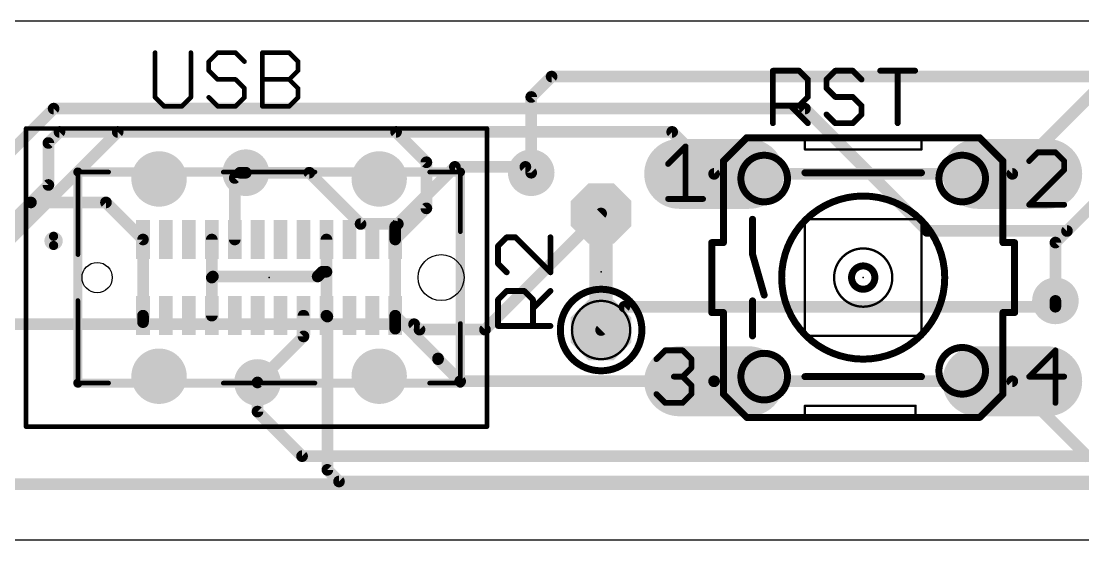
# Model space of a CAD drawing. Extents: x -22.6 to 50.8, y -10.7 to 0.6.
# Drawn here: x -4.26 to 18.88, y -10.67 to 0.64 of the extents above; entities that cross this region are included whole.
import ezdxf

# ---------------------------------------------------------------- set-up
doc = ezdxf.new("R2010")
doc.units = 0
for name, color, linetype in [('1', 12, 'CONTINUOUS'), ('16', 132, 'CONTINUOUS'), ('17', 110, 'CONTINUOUS'), ('18', 110, 'CONTINUOUS'), ('20', 53, 'CONTINUOUS'), ('21', 253, 'CONTINUOUS'), ('23', 53, 'CONTINUOUS'), ('25', 253, 'CONTINUOUS'), ('51', 253, 'CONTINUOUS')]:
    doc.layers.add(name, color=color, linetype=linetype)

# ---------------------------------------------------------------- blocks, each defined once
blk = doc.blocks.new('OCTAGONP')
at = {"const_width": 0.5}
blk.add_lwpolyline([(-0.25, -0.1036), (-0.25, 0.1036), (-0.1036, 0.25), (0.1036, 0.25), (0.25, 0.1036), (0.25, -0.1036), (0.1036, -0.25), (-0.1036, -0.25), (-0.25, -0.1036), (-0.25, 0.1036)], dxfattribs=at)
blk = doc.blocks.new('ROUNDP')
at = {"const_width": 0.5}
blk.add_lwpolyline([(0, -0.25, 1), (0, 0.25, 1), (0, -0.25)], format="xyb", dxfattribs=at)
blk = doc.blocks.new('LONGP100')
at = {"const_width": 1}
blk.add_lwpolyline([(-0.5, 0), (0.5, 0)], dxfattribs=at)
at = {"const_width": 0.5}
for points in [[(-0.5, 0.25, 1), (-0.5, -0.25)], [(0.5, -0.25, 1), (0.5, 0.25)]]:
    blk.add_lwpolyline(points, format="xyb", dxfattribs=at)
blk = doc.blocks.new('RECT')
blk.add_solid([(-0.5, -0.5), (0.5, -0.5), (-0.5, 0.5), (0.5, 0.5)])
blk = doc.blocks.new('ROUNDV')
at = {"const_width": 0.5}
blk.add_lwpolyline([(0, -0.25, 1), (0, 0.25, 1), (0, -0.25)], format="xyb", dxfattribs=at)

msp = doc.modelspace()

# ---------------------------------------------------------------- linework, layer by layer
at = {"layer": '1', "const_width": 0.254}
for points in [[(7.3025, -0.5715), (6.858, -1.016)], [(7.3025, -0.5715), (42.6085, -0.5715)], [(6.858, -1.016), (6.858, -2.667)], [(18.288, -4.1894), (21.3345, -1.143)], [(-3.67, -2.019), (-3.429, -1.778)], [(-3.429, -1.778), (3.911, -1.778)], [(3.911, -1.778), (4.572, -2.439)], [(-3.67, -2.934), (-3.67, -2.019)], [(4.572, -2.439), (4.572, -3.444)], [(0.393, -2.782), (0.508, -2.667)], [(0.508, -2.667), (0.635, -2.667)], [(0.393, -4.123), (0.393, -2.782)], [(10.8458, -2.6924), (17.3482, -2.6924)], [(-3.67, -2.934), (-4.051, -3.315)], [(-4.051, -3.315), (-4.8829, -4.1469)], [(-2.415, -3.315), (-4.051, -3.315)], [(-1.607, -4.123), (-2.415, -3.315)], [(4.572, -3.444), (3.893, -4.123)], [(3.893, -4.123), (3.893, -3.8403)], [(-1.607, -4.123), (-1.607, -5.783)], [(-0.107, -4.123), (-0.107, -4.953)], [(2.393, -4.123), (2.393, -4.826)], [(3.893, -4.123), (3.893, -5.783)], [(18.288, -5.461), (18.288, -4.1894)], [(-0.107, -4.953), (-0.083, -4.929)], [(-0.107, -4.953), (-0.107, -5.783)], [(-0.083, -4.929), (2.2008, -4.929)], [(2.2008, -4.929), (2.3038, -4.826)], [(2.3038, -4.826), (2.393, -4.826)], [(2.393, -4.826), (2.393, -5.783)], [(-1.607, -5.783), (-1.607, -5.925)], [(1.893, -5.783), (1.893, -6.235)], [(2.393, -5.783), (2.413, -5.803)], [(2.413, -5.803), (2.413, -9.144)], [(3.893, -5.783), (3.893, -6.0657)], [(3.893, -5.783), (4.826, -6.716)], [(1.893, -6.235), (0.889, -7.239)], [(4.826, -6.716), (4.826, -6.731)], [(4.826, -6.731), (5.3086, -7.2136)], [(5.3086, -7.2136), (10.8458, -7.2136)], [(10.8458, -7.2136), (17.3482, -7.2136)], [(17.3482, -7.2136), (19.0246, -8.89)], [(2.413, -9.144), (2.667, -9.398)], [(2.667, -9.398), (40.513, -9.398)]]:
    msp.add_lwpolyline(points, dxfattribs=at)
at = {"layer": '1', "const_width": 0.127}
for points in [[(7.3025, -0.508, 1), (7.3025, -0.635)], [(7.3474, -0.6164, 1), (7.2576, -0.5266)], [(6.9215, -1.016, 1), (6.7945, -1.016)], [(6.8131, -0.9711, 1), (6.9029, -1.0609)], [(-3.429, -1.7145, 1), (-3.429, -1.8415)], [(-3.3841, -1.8229, 1), (-3.4739, -1.7331)], [(3.9559, -1.7331, 1), (3.8661, -1.8229)], [(3.911, -1.8415, 1), (3.911, -1.7145)], [(-3.6065, -2.019, 1), (-3.7335, -2.019)], [(-3.7149, -1.9741, 1), (-3.6251, -2.0639)], [(4.6355, -2.439, 1), (4.5085, -2.439)], [(0.508, -2.6035, 1), (0.508, -2.7305)], [(0.5529, -2.7119, 1), (0.4631, -2.6221)], [(0.635, -2.7305, 1), (0.635, -2.6035)], [(4.5271, -2.4839, 1), (4.6169, -2.3941)], [(0.4565, -2.782, 1), (0.3295, -2.782)], [(0.3481, -2.7371, 1), (0.4379, -2.8269)], [(6.7945, -2.667, 1), (6.9215, -2.667)], [(10.8458, -2.6289, 1), (10.8458, -2.7559)], [(17.3482, -2.7559, 1), (17.3482, -2.6289)], [(-3.7335, -2.934, 1), (-3.6065, -2.934)], [(-3.6251, -2.9789, 1), (-3.7149, -2.8891)], [(-4.051, -3.2515, 1), (-4.051, -3.3785)], [(-4.0959, -3.2701, 1), (-4.0061, -3.3599)], [(-4.0061, -3.3599, 1), (-4.0959, -3.2701)], [(-2.3701, -3.2701, 1), (-2.4599, -3.3599)], [(-2.415, -3.3785, 1), (-2.415, -3.2515)], [(4.5085, -3.444, 1), (4.6355, -3.444)], [(4.6169, -3.4889, 1), (4.5271, -3.3991)], [(3.9565, -3.8403, 1), (3.8295, -3.8403)], [(-1.5435, -4.123, 1), (-1.6705, -4.123)], [(-1.6519, -4.1679, 1), (-1.5621, -4.0781)], [(-0.0435, -4.123, 1), (-0.1705, -4.123)], [(0.3295, -4.123, 1), (0.4565, -4.123)], [(2.4565, -4.123, 1), (2.3295, -4.123)], [(3.9565, -4.123, 1), (3.8295, -4.123)], [(3.8481, -4.0781, 1), (3.9379, -4.1679)], [(3.8295, -4.123, 1), (3.9565, -4.123)], [(18.3515, -4.1894, 1), (18.2245, -4.1894)], [(18.2431, -4.1445, 1), (18.3329, -4.2344)], [(-0.0435, -4.953, 1), (-0.1705, -4.953)], [(-0.1519, -4.9081, 1), (-0.0621, -4.9979)], [(-0.083, -4.8655, 1), (-0.083, -4.9925)], [(-0.0381, -4.9739, 1), (-0.1279, -4.8841)], [(2.1559, -4.8841, 1), (2.2457, -4.9739)], [(2.2008, -4.9925, 1), (2.2008, -4.8655)], [(2.3038, -4.7625, 1), (2.3038, -4.8895)], [(2.3487, -4.8709, 1), (2.2589, -4.7811)], [(2.4565, -4.826, 1), (2.3295, -4.826)], [(2.3295, -4.826, 1), (2.4565, -4.826)], [(2.393, -4.8895, 1), (2.393, -4.7625)], [(-0.1705, -4.953, 1), (-0.0435, -4.953)], [(18.2245, -5.461, 1), (18.3515, -5.461)], [(-1.5435, -5.783, 1), (-1.6705, -5.783)], [(-1.6705, -5.783, 1), (-1.5435, -5.783)], [(-0.1705, -5.783, 1), (-0.0435, -5.783)], [(1.9565, -5.783, 1), (1.8295, -5.783)], [(2.4379, -5.7381, 1), (2.3481, -5.8279)], [(2.3295, -5.783, 1), (2.4565, -5.783)], [(2.4765, -5.803, 1), (2.3495, -5.803)], [(2.3681, -5.8479, 1), (2.4579, -5.7581)], [(3.9565, -5.783, 1), (3.8295, -5.783)], [(3.9379, -5.7381, 1), (3.8481, -5.8279)], [(3.8295, -5.783, 1), (3.9565, -5.783)], [(-1.6705, -5.925, 1), (-1.5435, -5.925)], [(3.8295, -6.0657, 1), (3.9565, -6.0657)], [(1.8295, -6.235, 1), (1.9565, -6.235)], [(1.9379, -6.2799, 1), (1.8481, -6.1901)], [(4.8895, -6.716, 1), (4.7625, -6.716)], [(4.8709, -6.6861, 1), (4.7811, -6.7759)], [(4.7625, -6.731, 1), (4.8895, -6.731)], [(4.7811, -6.7609, 1), (4.8709, -6.6711)], [(0.8441, -7.1941, 1), (0.9339, -7.2839)], [(5.3086, -7.1501, 1), (5.3086, -7.2771)], [(5.2637, -7.2585, 1), (5.3535, -7.1687)], [(10.8458, -7.1501, 1), (10.8458, -7.2771)], [(10.8458, -7.2771, 1), (10.8458, -7.1501)], [(17.3931, -7.1687, 1), (17.3033, -7.2585)], [(17.3482, -7.2771, 1), (17.3482, -7.1501)], [(2.4579, -9.0991, 1), (2.3681, -9.1889)], [(2.3495, -9.144, 1), (2.4765, -9.144)], [(2.667, -9.3345, 1), (2.667, -9.4615)], [(2.6221, -9.4429, 1), (2.7119, -9.3531)]]:
    msp.add_lwpolyline(points, format="xyb", dxfattribs=at)
at = {"layer": '16', "const_width": 0.254}
for points in [[(17.3482, -2.6924), (19.4056, -0.635)], [(-4.826, -2.54), (-3.556, -1.27)], [(-3.556, -1.27), (12.827, -1.27)], [(12.827, -1.27), (15.494, -3.937)], [(18.5404, -3.937), (21.3345, -1.143)], [(-5.334, -4.953), (-2.159, -1.778)], [(-2.159, -1.778), (9.9314, -1.778)], [(9.9314, -1.778), (10.8458, -2.6924)], [(0.635, -2.667), (2.0197, -2.667)], [(2.0197, -2.667), (3.1367, -3.784)], [(3.9493, -3.784), (5.1933, -2.54)], [(6.731, -2.54), (5.1933, -2.54)], [(6.731, -2.54), (6.858, -2.667)], [(8.382, -3.556), (5.85, -6.088)], [(3.1367, -3.784), (3.9493, -3.784)], [(15.494, -3.937), (18.5404, -3.937)], [(8.382, -6.096), (8.89, -5.588)], [(8.89, -5.588), (18.288, -5.588)], [(18.288, -5.588), (18.288, -5.461)], [(4.3039, -5.969), (-5.842, -5.969)], [(4.4229, -6.088), (4.3039, -5.969)], [(5.85, -6.088), (4.4229, -6.088)], [(0.889, -7.239), (0.889, -7.874)], [(0.889, -7.874), (1.861, -8.846)], [(1.861, -8.846), (40.684, -8.846)], [(46.863, -9.4556), (-5.7575, -9.4556)]]:
    msp.add_lwpolyline(points, dxfattribs=at)
at = {"layer": '16', "const_width": 0.127}
for points in [[(-3.556, -1.2065, 1), (-3.556, -1.3335)], [(-3.5111, -1.3149, 1), (-3.6009, -1.2251)], [(12.8719, -1.2251, 1), (12.7821, -1.3149)], [(12.827, -1.3335, 1), (12.827, -1.2065)], [(-2.159, -1.7145, 1), (-2.159, -1.8415)], [(-2.1141, -1.8229, 1), (-2.2039, -1.7331)], [(9.9763, -1.7331, 1), (9.8865, -1.8229)], [(9.9314, -1.8415, 1), (9.9314, -1.7145)], [(0.635, -2.6035, 1), (0.635, -2.7305)], [(2.0646, -2.6221, 1), (1.9748, -2.7119)], [(2.0197, -2.7305, 1), (2.0197, -2.6035)], [(5.1933, -2.4765, 1), (5.1933, -2.6035)], [(5.2382, -2.5849, 1), (5.1484, -2.4951)], [(6.7759, -2.4951, 1), (6.6861, -2.5849)], [(6.731, -2.6035, 1), (6.731, -2.4765)], [(6.8131, -2.7119, 1), (6.9029, -2.6221)], [(10.8009, -2.7373, 1), (10.8907, -2.6475)], [(17.3033, -2.6475, 1), (17.3931, -2.7373)], [(8.4269, -3.6009, 1), (8.3371, -3.5111)], [(3.1367, -3.7205, 1), (3.1367, -3.8475)], [(3.0918, -3.8289, 1), (3.1816, -3.7391)], [(3.9044, -3.7391, 1), (3.9942, -3.8289)], [(3.9493, -3.8475, 1), (3.9493, -3.7205)], [(15.494, -3.8735, 1), (15.494, -4.0005)], [(15.4491, -3.9819, 1), (15.5389, -3.8921)], [(18.4955, -3.8921, 1), (18.5854, -3.9819)], [(18.5404, -4.0005, 1), (18.5404, -3.8735)], [(8.89, -5.5245, 1), (8.89, -5.6515)], [(8.9349, -5.6329, 1), (8.8451, -5.5431)], [(18.3515, -5.461, 1), (18.2245, -5.461)], [(18.2245, -5.588, 1), (18.3515, -5.588)], [(18.288, -5.6515, 1), (18.288, -5.5245)], [(4.3488, -5.9241, 1), (4.259, -6.0139)], [(4.3039, -6.0325, 1), (4.3039, -5.9055)], [(4.4229, -6.0245, 1), (4.4229, -6.1515)], [(4.378, -6.1329, 1), (4.4678, -6.0431)], [(5.8051, -6.0431, 1), (5.8949, -6.1329)], [(5.85, -6.1515, 1), (5.85, -6.0245)], [(8.3371, -6.0511, 1), (8.4269, -6.1409)], [(0.9525, -7.239, 1), (0.8255, -7.239)], [(0.9339, -7.8291, 1), (0.8441, -7.9189)], [(0.8255, -7.874, 1), (0.9525, -7.874)], [(1.861, -8.7825, 1), (1.861, -8.9095)], [(1.8161, -8.8909, 1), (1.9059, -8.8011)]]:
    msp.add_lwpolyline(points, format="xyb", dxfattribs=at)
at = {"layer": '20'}
for p, q in [((50.8, 0.635), (-22.606, 0.635)), ((-22.606, -10.668), (50.8, -10.668))]:
    msp.add_line(p, q, dxfattribs=at)
for centre, radius in [((-2.607, -4.953), 0.33), ((4.893, -4.953), 0.5)]:
    msp.add_circle(centre, radius, dxfattribs=at)
at = {"layer": '21'}
for points, const_width in [([(12.827, -1.905), (11.938, -1.905)], 0.1524), ([(15.367, -1.905), (12.827, -1.905)], 0.1524), ([(16.256, -1.905), (15.367, -1.905)], 0.1524), ([(12.827, -1.905), (12.827, -2.159)], 0.0508), ([(15.367, -2.159), (15.367, -1.905)], 0.0508), ([(15.367, -2.159), (12.827, -2.159)], 0.0508), ([(-2.357, -2.653), (-3.027, -2.653)], 0.1), ([(-3.027, -2.653), (-3.027, -4.453)], 0.1), ([(0.143, -2.653), (2.143, -2.653)], 0.1), ([(4.643, -2.653), (5.313, -2.653)], 0.1), ([(5.313, -2.653), (5.313, -3.953)], 0.1), ([(11.049, -4.191), (11.049, -3.937)], 0.1524), ([(17.145, -4.191), (17.145, -3.937)], 0.1524), ([(10.795, -4.191), (11.049, -4.191)], 0.1524), ([(10.795, -4.191), (10.795, -5.715)], 0.1524), ([(17.145, -4.191), (17.399, -4.191)], 0.1524), ([(17.399, -5.715), (17.399, -4.191)], 0.1524), ([(8.382, -4.953), (8.382, -4.699)], 0.508), ([(-3.027, -7.253), (-3.027, -5.453)], 0.1), ([(11.049, -5.715), (10.795, -5.715)], 0.1524), ([(11.049, -5.715), (11.049, -5.969)], 0.1524), ([(17.399, -5.715), (17.145, -5.715)], 0.1524), ([(17.145, -5.715), (17.145, -5.969)], 0.1524), ([(5.313, -7.253), (5.313, -5.953)], 0.1), ([(-2.357, -7.253), (-3.027, -7.253)], 0.1), ([(0.143, -7.253), (2.143, -7.253)], 0.1), ([(4.643, -7.253), (5.313, -7.253)], 0.1), ([(15.24, -7.747), (12.827, -7.747)], 0.0508), ([(12.827, -7.747), (12.827, -8.001)], 0.0508), ([(15.24, -7.747), (15.24, -8.001)], 0.0508), ([(11.938, -8.001), (12.827, -8.001)], 0.1524), ([(12.827, -8.001), (15.24, -8.001)], 0.1524), ([(15.24, -8.001), (16.256, -8.001)], 0.1524)]:
    msp.add_lwpolyline(points, dxfattribs=dict(at, const_width=const_width))
for points, const_width in [([(11.938, -1.8669, 1), (11.938, -1.9431)], 0.0762), ([(12.827, -1.8669, 1), (12.827, -1.9431)], 0.0762), ([(12.827, -1.9431, 1), (12.827, -1.8669)], 0.0762), ([(15.367, -1.8669, 1), (15.367, -1.9431)], 0.0762), ([(15.367, -1.9431, 1), (15.367, -1.8669)], 0.0762), ([(16.256, -1.9431, 1), (16.256, -1.8669)], 0.0762), ([(12.8397, -1.905, 1), (12.8143, -1.905)], 0.0254), ([(15.3797, -1.905, 1), (15.3543, -1.905)], 0.0254), ([(12.827, -2.1463, 1), (12.827, -2.1717)], 0.0254), ([(12.8143, -2.159, 1), (12.8397, -2.159)], 0.0254), ([(15.3543, -2.159, 1), (15.3797, -2.159)], 0.0254), ([(15.367, -2.1717, 1), (15.367, -2.1463)], 0.0254), ([(-3.027, -2.628, 1), (-3.027, -2.678)], 0.05), ([(-3.002, -2.653, 1), (-3.052, -2.653)], 0.05), ([(-2.357, -2.678, 1), (-2.357, -2.628)], 0.05), ([(0.143, -2.628, 1), (0.143, -2.678)], 0.05), ([(2.143, -2.678, 1), (2.143, -2.628)], 0.05), ([(4.643, -2.628, 1), (4.643, -2.678)], 0.05), ([(5.338, -2.653, 1), (5.288, -2.653)], 0.05), ([(5.313, -2.678, 1), (5.313, -2.628)], 0.05), ([(14.097, -6.731, 1), (14.097, -3.175, 1), (14.097, -6.731)], 0.1524), ([(5.288, -3.953, 1), (5.338, -3.953)], 0.05), ([(11.0871, -3.937, 1), (11.0109, -3.937)], 0.0762), ([(17.1831, -3.937, 1), (17.1069, -3.937)], 0.0762), ([(-3.557, -4.053, 1), (-3.557, -4.253)], 0.2), ([(-3.557, -4.253, 1), (-3.557, -4.053)], 0.2), ([(-3.557, -4.003, 1), (-3.557, -4.103)], 0.1), ([(-3.557, -4.203, 1), (-3.557, -4.303)], 0.1), ([(-3.557, -4.103, 1), (-3.557, -4.003)], 0.1), ([(-3.557, -4.303, 1), (-3.557, -4.203)], 0.1), ([(10.795, -4.1529, 1), (10.795, -4.2291)], 0.0762), ([(10.8331, -4.191, 1), (10.7569, -4.191)], 0.0762), ([(11.0109, -4.191, 1), (11.0871, -4.191)], 0.0762), ([(11.049, -4.2291, 1), (11.049, -4.1529)], 0.0762), ([(17.145, -4.1529, 1), (17.145, -4.2291)], 0.0762), ([(17.1069, -4.191, 1), (17.1831, -4.191)], 0.0762), ([(17.4371, -4.191, 1), (17.3609, -4.191)], 0.0762), ([(17.399, -4.2291, 1), (17.399, -4.1529)], 0.0762), ([(-3.052, -4.453, 1), (-3.002, -4.453)], 0.05), ([(8.509, -4.699, 1), (8.255, -4.699)], 0.254), ([(14.097, -5.207, 1), (14.097, -4.699, 1), (14.097, -5.207)], 0.1524), ([(8.255, -4.953, 1), (8.509, -4.953)], 0.254), ([(-3.002, -5.453, 1), (-3.052, -5.453)], 0.05), ([(10.795, -5.6769, 1), (10.795, -5.7531)], 0.0762), ([(10.7569, -5.715, 1), (10.8331, -5.715)], 0.0762), ([(11.0871, -5.715, 1), (11.0109, -5.715)], 0.0762), ([(11.049, -5.7531, 1), (11.049, -5.6769)], 0.0762), ([(17.145, -5.6769, 1), (17.145, -5.7531)], 0.0762), ([(17.1831, -5.715, 1), (17.1069, -5.715)], 0.0762), ([(17.3609, -5.715, 1), (17.4371, -5.715)], 0.0762), ([(17.399, -5.7531, 1), (17.399, -5.6769)], 0.0762), ([(5.338, -5.953, 1), (5.288, -5.953)], 0.05), ([(11.0109, -5.969, 1), (11.0871, -5.969)], 0.0762), ([(17.1069, -5.969, 1), (17.1831, -5.969)], 0.0762), ([(-3.027, -7.228, 1), (-3.027, -7.278)], 0.05), ([(-3.052, -7.253, 1), (-3.002, -7.253)], 0.05), ([(-2.357, -7.278, 1), (-2.357, -7.228)], 0.05), ([(0.143, -7.228, 1), (0.143, -7.278)], 0.05), ([(2.143, -7.278, 1), (2.143, -7.228)], 0.05), ([(4.643, -7.228, 1), (4.643, -7.278)], 0.05), ([(5.288, -7.253, 1), (5.338, -7.253)], 0.05), ([(5.313, -7.278, 1), (5.313, -7.228)], 0.05), ([(12.827, -7.7343, 1), (12.827, -7.7597)], 0.0254), ([(12.8397, -7.747, 1), (12.8143, -7.747)], 0.0254), ([(15.2527, -7.747, 1), (15.2273, -7.747)], 0.0254), ([(15.24, -7.7597, 1), (15.24, -7.7343)], 0.0254), ([(11.938, -7.9629, 1), (11.938, -8.0391)], 0.0762), ([(12.827, -7.9629, 1), (12.827, -8.0391)], 0.0762), ([(12.827, -8.0391, 1), (12.827, -7.9629)], 0.0762), ([(12.8143, -8.001, 1), (12.8397, -8.001)], 0.0254), ([(15.24, -7.9629, 1), (15.24, -8.0391)], 0.0762), ([(15.24, -8.0391, 1), (15.24, -7.9629)], 0.0762), ([(15.2273, -8.001, 1), (15.2527, -8.001)], 0.0254), ([(16.256, -8.0391, 1), (16.256, -7.9629)], 0.0762)]:
    msp.add_lwpolyline(points, format="xyb", dxfattribs=dict(at, const_width=const_width))
at = {"layer": '23'}
for p in [(8.382, -4.826), (1.143, -4.953), (14.097, -4.953)]:
    msp.add_point(p, dxfattribs=at)
at = {"layer": '25'}
for points, const_width in [([(-1.3433, -0.0498), (-1.3433, -1.0243)], 0.1016), ([(-0.5637, -1.0243), (-0.5637, -0.0498)], 0.1016), ([(0.021, -0.0498), (-0.1739, -0.2447)], 0.1016), ([(0.4108, -0.0498), (0.021, -0.0498)], 0.1016), ([(0.6057, -0.2447), (0.4108, -0.0498)], 0.1016), ([(0.9955, -1.2192), (0.9955, -0.0498)], 0.1016), ([(0.9955, -0.0498), (1.5802, -0.0498)], 0.1016), ([(1.5802, -0.0498), (1.7751, -0.2447)], 0.1016), ([(-0.1739, -0.2447), (-0.1739, -0.4396)], 0.1016), ([(1.7751, -0.2447), (1.7751, -0.4396)], 0.1016), ([(-0.1739, -0.4396), (0.021, -0.6345)], 0.1016), ([(1.7751, -0.4396), (1.5802, -0.6345)], 0.1016), ([(12.1285, -1.5875), (12.1285, -0.4435)], 0.127), ([(12.1285, -0.4435), (12.7005, -0.4435)], 0.127), ([(12.7005, -0.4435), (12.8912, -0.6342)], 0.127), ([(13.4886, -0.4435), (13.2979, -0.6342)], 0.127), ([(13.8699, -0.4435), (13.4886, -0.4435)], 0.127), ([(14.0605, -0.6342), (13.8699, -0.4435)], 0.127), ([(14.4673, -0.4435), (15.2299, -0.4435)], 0.127), ([(14.8486, -1.5875), (14.8486, -0.4435)], 0.127), ([(0.021, -0.6345), (0.4108, -0.6345)], 0.1016), ([(0.4108, -0.6345), (0.6057, -0.8294)], 0.1016), ([(0.9955, -0.6345), (1.5802, -0.6345)], 0.1016), ([(1.5802, -0.6345), (1.7751, -0.8294)], 0.1016), ([(12.8912, -0.6342), (12.8912, -1.0155)], 0.127), ([(13.2979, -0.6342), (13.2979, -0.8249)], 0.127), ([(0.6057, -0.8294), (0.6057, -1.0243)], 0.1016), ([(1.7751, -0.8294), (1.7751, -1.0243)], 0.1016), ([(13.2979, -0.8249), (13.4886, -1.0155)], 0.127), ([(-1.3433, -1.0243), (-1.1484, -1.2192)], 0.1016), ([(-0.7586, -1.2192), (-0.5637, -1.0243)], 0.1016), ([(0.021, -1.2192), (-0.1739, -1.0243)], 0.1016), ([(0.6057, -1.0243), (0.4108, -1.2192)], 0.1016), ([(1.7751, -1.0243), (1.5802, -1.2192)], 0.1016), ([(12.7005, -1.2062), (12.1285, -1.2062)], 0.127), ([(12.5098, -1.2062), (12.8912, -1.5875)], 0.127), ([(12.8912, -1.0155), (12.7005, -1.2062)], 0.127), ([(13.4886, -1.0155), (13.8699, -1.0155)], 0.127), ([(13.8699, -1.0155), (14.0605, -1.2062)], 0.127), ([(14.0605, -1.2062), (14.0605, -1.3968)], 0.127), ([(-1.1484, -1.2192), (-0.7586, -1.2192)], 0.1016), ([(0.4108, -1.2192), (0.021, -1.2192)], 0.1016), ([(1.5802, -1.2192), (0.9955, -1.2192)], 0.1016), ([(13.4886, -1.5875), (13.2979, -1.3968)], 0.127), ([(14.0605, -1.3968), (13.8699, -1.5875)], 0.127), ([(13.8699, -1.5875), (13.4886, -1.5875)], 0.127), ([(6.3238, -4.0751), (6.1331, -4.2657)], 0.127), ([(6.5145, -4.0751), (6.3238, -4.0751)], 0.127), ([(7.2771, -4.8377), (6.5145, -4.0751)], 0.127), ([(7.2771, -4.0751), (7.2771, -4.8377)], 0.127), ([(6.1331, -4.2657), (6.1331, -4.647)], 0.127), ([(6.1331, -4.647), (6.3238, -4.8377)], 0.127), ([(6.1331, -5.4351), (6.3238, -5.2445)], 0.127), ([(6.3238, -5.2445), (6.7051, -5.2445)], 0.127), ([(6.7051, -5.2445), (6.8958, -5.4351)], 0.127), ([(6.8958, -5.6258), (7.2771, -5.2445)], 0.127), ([(6.1331, -6.0071), (6.1331, -5.4351)], 0.127), ([(6.8958, -5.4351), (6.8958, -6.0071)], 0.127), ([(7.2771, -6.0071), (6.1331, -6.0071)], 0.127)]:
    msp.add_lwpolyline(points, dxfattribs=dict(at, const_width=const_width))
for points, const_width in [([(-1.3179, -0.0498, 1), (-1.3687, -0.0498)], 0.0508), ([(-0.5383, -0.0498, 1), (-0.5891, -0.0498)], 0.0508), ([(0.021, -0.0244, 1), (0.021, -0.0752)], 0.0508), ([(0.039, -0.0678, 1), (0.003, -0.0318)], 0.0508), ([(0.4288, -0.0318, 1), (0.3928, -0.0678)], 0.0508), ([(0.4108, -0.0752, 1), (0.4108, -0.0244)], 0.0508), ([(1.0209, -0.0498, 1), (0.9701, -0.0498)], 0.0508), ([(0.9955, -0.0244, 1), (0.9955, -0.0752)], 0.0508), ([(1.5982, -0.0318, 1), (1.5622, -0.0678)], 0.0508), ([(1.5802, -0.0752, 1), (1.5802, -0.0244)], 0.0508), ([(-0.1919, -0.2267, 1), (-0.1559, -0.2627)], 0.0508), ([(-0.1485, -0.2447, 1), (-0.1993, -0.2447)], 0.0508), ([(0.5877, -0.2627, 1), (0.6237, -0.2267)], 0.0508), ([(1.8005, -0.2447, 1), (1.7497, -0.2447)], 0.0508), ([(1.7571, -0.2627, 1), (1.7931, -0.2267)], 0.0508), ([(-0.1559, -0.4216, 1), (-0.1919, -0.4576)], 0.0508), ([(-0.1993, -0.4396, 1), (-0.1485, -0.4396)], 0.0508), ([(1.7497, -0.4396, 1), (1.8005, -0.4396)], 0.0508), ([(1.7931, -0.4576, 1), (1.7571, -0.4216)], 0.0508), ([(12.1285, -0.4118, 1), (12.1285, -0.4753)], 0.0635), ([(12.1603, -0.4435, 1), (12.0968, -0.4435)], 0.0635), ([(12.7229, -0.4211, 1), (12.678, -0.466)], 0.0635), ([(12.7005, -0.4753, 1), (12.7005, -0.4118)], 0.0635), ([(13.4886, -0.4118, 1), (13.4886, -0.4753)], 0.0635), ([(13.511, -0.466, 1), (13.4661, -0.4211)], 0.0635), ([(13.8923, -0.4211, 1), (13.8474, -0.466)], 0.0635), ([(13.8699, -0.4753, 1), (13.8699, -0.4118)], 0.0635), ([(14.4673, -0.4118, 1), (14.4673, -0.4753)], 0.0635), ([(14.8804, -0.4435, 1), (14.8169, -0.4435)], 0.0635), ([(15.2299, -0.4753, 1), (15.2299, -0.4118)], 0.0635), ([(0.021, -0.6091, 1), (0.021, -0.6599)], 0.0508), ([(0.003, -0.6525, 1), (0.039, -0.6165)], 0.0508), ([(0.4288, -0.6165, 1), (0.3928, -0.6525)], 0.0508), ([(0.4108, -0.6599, 1), (0.4108, -0.6091)], 0.0508), ([(0.9955, -0.6091, 1), (0.9955, -0.6599)], 0.0508), ([(1.5982, -0.6165, 1), (1.5622, -0.6525)], 0.0508), ([(1.5622, -0.6165, 1), (1.5982, -0.6525)], 0.0508), ([(1.5802, -0.6599, 1), (1.5802, -0.6091)], 0.0508), ([(12.9229, -0.6342, 1), (12.8594, -0.6342)], 0.0635), ([(12.8687, -0.6566, 1), (12.9136, -0.6117)], 0.0635), ([(13.3296, -0.6342, 1), (13.2661, -0.6342)], 0.0635), ([(13.2754, -0.6117, 1), (13.3203, -0.6566)], 0.0635), ([(14.0381, -0.6566, 1), (14.083, -0.6117)], 0.0635), ([(0.6311, -0.8294, 1), (0.5803, -0.8294)], 0.0508), ([(0.5877, -0.8474, 1), (0.6237, -0.8114)], 0.0508), ([(1.8005, -0.8294, 1), (1.7497, -0.8294)], 0.0508), ([(1.7571, -0.8474, 1), (1.7931, -0.8114)], 0.0508), ([(13.3203, -0.8024, 1), (13.2754, -0.8473)], 0.0635), ([(13.2661, -0.8249, 1), (13.3296, -0.8249)], 0.0635), ([(-1.3253, -1.0063, 1), (-1.3613, -1.0423)], 0.0508), ([(-1.3687, -1.0243, 1), (-1.3179, -1.0243)], 0.0508), ([(-0.5891, -1.0243, 1), (-0.5383, -1.0243)], 0.0508), ([(-0.5457, -1.0423, 1), (-0.5817, -1.0063)], 0.0508), ([(-0.1559, -1.0063, 1), (-0.1919, -1.0423)], 0.0508), ([(0.5803, -1.0243, 1), (0.6311, -1.0243)], 0.0508), ([(0.6237, -1.0423, 1), (0.5877, -1.0063)], 0.0508), ([(1.7497, -1.0243, 1), (1.8005, -1.0243)], 0.0508), ([(1.7931, -1.0423, 1), (1.7571, -1.0063)], 0.0508), ([(12.1285, -1.1744, 1), (12.1285, -1.2379)], 0.0635), ([(12.5323, -1.1837, 1), (12.4874, -1.2286)], 0.0635), ([(12.678, -1.1837, 1), (12.7229, -1.2286)], 0.0635), ([(12.7005, -1.2379, 1), (12.7005, -1.1744)], 0.0635), ([(12.8594, -1.0155, 1), (12.9229, -1.0155)], 0.0635), ([(12.9136, -1.038, 1), (12.8687, -0.9931)], 0.0635), ([(13.4886, -0.9838, 1), (13.4886, -1.0473)], 0.0635), ([(13.4661, -1.038, 1), (13.511, -0.9931)], 0.0635), ([(13.8923, -0.9931, 1), (13.8474, -1.038)], 0.0635), ([(13.8699, -1.0473, 1), (13.8699, -0.9838)], 0.0635), ([(14.0923, -1.2062, 1), (14.0288, -1.2062)], 0.0635), ([(14.0381, -1.2286, 1), (14.083, -1.1837)], 0.0635), ([(-1.1484, -1.1938, 1), (-1.1484, -1.2446)], 0.0508), ([(-1.1664, -1.2372, 1), (-1.1304, -1.2012)], 0.0508), ([(-0.7766, -1.2012, 1), (-0.7406, -1.2372)], 0.0508), ([(-0.7586, -1.2446, 1), (-0.7586, -1.1938)], 0.0508), ([(0.021, -1.1938, 1), (0.021, -1.2446)], 0.0508), ([(0.003, -1.2372, 1), (0.039, -1.2012)], 0.0508), ([(0.3928, -1.2012, 1), (0.4288, -1.2372)], 0.0508), ([(0.4108, -1.2446, 1), (0.4108, -1.1938)], 0.0508), ([(0.9955, -1.1938, 1), (0.9955, -1.2446)], 0.0508), ([(0.9701, -1.2192, 1), (1.0209, -1.2192)], 0.0508), ([(1.5622, -1.2012, 1), (1.5982, -1.2372)], 0.0508), ([(1.5802, -1.2446, 1), (1.5802, -1.1938)], 0.0508), ([(13.3203, -1.3744, 1), (13.2754, -1.4193)], 0.0635), ([(14.0288, -1.3968, 1), (14.0923, -1.3968)], 0.0635), ([(14.083, -1.4193, 1), (14.0381, -1.3744)], 0.0635), ([(12.0968, -1.5875, 1), (12.1603, -1.5875)], 0.0635), ([(12.8687, -1.61, 1), (12.9136, -1.565)], 0.0635), ([(13.4886, -1.5558, 1), (13.4886, -1.6193)], 0.0635), ([(13.4661, -1.61, 1), (13.511, -1.565)], 0.0635), ([(13.8474, -1.565, 1), (13.8923, -1.61)], 0.0635), ([(13.8699, -1.6193, 1), (13.8699, -1.5558)], 0.0635), ([(14.8169, -1.5875, 1), (14.8804, -1.5875)], 0.0635), ([(6.3238, -4.0433, 1), (6.3238, -4.1068)], 0.0635), ([(6.3462, -4.0975, 1), (6.3013, -4.0526)], 0.0635), ([(6.5369, -4.0526, 1), (6.492, -4.0975)], 0.0635), ([(6.5145, -4.1068, 1), (6.5145, -4.0433)], 0.0635), ([(7.3089, -4.0751, 1), (7.2454, -4.0751)], 0.0635), ([(6.1649, -4.2657, 1), (6.1014, -4.2657)], 0.0635), ([(6.1107, -4.2433, 1), (6.1556, -4.2882)], 0.0635), ([(6.1556, -4.6246, 1), (6.1107, -4.6695)], 0.0635), ([(6.1014, -4.647, 1), (6.1649, -4.647)], 0.0635), ([(6.3013, -4.8602, 1), (6.3462, -4.8153)], 0.0635), ([(7.2454, -4.8377, 1), (7.3089, -4.8377)], 0.0635), ([(7.2546, -4.8602, 1), (7.2996, -4.8153)], 0.0635), ([(6.3238, -5.2127, 1), (6.3238, -5.2762)], 0.0635), ([(6.3462, -5.2669, 1), (6.3013, -5.222)], 0.0635), ([(6.7276, -5.222, 1), (6.6827, -5.2669)], 0.0635), ([(6.7051, -5.2762, 1), (6.7051, -5.2127)], 0.0635), ([(7.2996, -5.2669, 1), (7.2546, -5.222)], 0.0635), ([(6.1649, -5.4351, 1), (6.1014, -5.4351)], 0.0635), ([(6.1107, -5.4127, 1), (6.1556, -5.4576)], 0.0635), ([(6.9275, -5.4351, 1), (6.864, -5.4351)], 0.0635), ([(6.8733, -5.4576, 1), (6.9182, -5.4127)], 0.0635), ([(6.8733, -5.6033, 1), (6.9182, -5.6482)], 0.0635), ([(6.1331, -5.9754, 1), (6.1331, -6.0389)], 0.0635), ([(6.1014, -6.0071, 1), (6.1649, -6.0071)], 0.0635), ([(6.864, -6.0071, 1), (6.9275, -6.0071)], 0.0635), ([(7.2771, -6.0389, 1), (7.2771, -5.9754)], 0.0635)]:
    msp.add_lwpolyline(points, format="xyb", dxfattribs=dict(at, const_width=const_width))
at = {"layer": '51'}
for points, const_width in [([(-4.157, -1.703), (5.893, -1.703)], 0.1), ([(-4.157, -8.203), (-4.157, -1.703)], 0.1), ([(5.893, -1.703), (5.893, -8.203)], 0.1), ([(11.557, -1.905), (11.049, -2.413)], 0.1524), ([(11.557, -1.905), (11.938, -1.905)], 0.1524), ([(16.637, -1.905), (16.256, -1.905)], 0.1524), ([(17.145, -2.413), (16.637, -1.905)], 0.1524), ([(9.8425, -2.4759), (10.2238, -2.0945)], 0.127), ([(10.2238, -2.0945), (10.2238, -3.2385)], 0.127), ([(17.9072, -2.2215), (17.7165, -2.4122)], 0.127), ([(18.2885, -2.2215), (17.9072, -2.2215)], 0.127), ([(18.4792, -2.4122), (18.2885, -2.2215)], 0.127), ([(11.049, -2.413), (11.049, -3.937)], 0.1524), ([(17.145, -3.937), (17.145, -2.413)], 0.1524), ([(17.7165, -3.3655), (18.4792, -2.6029)], 0.127), ([(18.4792, -2.6029), (18.4792, -2.4122)], 0.127), ([(-3.027, -2.653), (5.313, -2.653)], 0.2), ([(-3.027, -7.253), (-3.027, -2.653)], 0.2), ([(5.313, -2.653), (5.313, -7.253)], 0.2), ([(15.367, -2.667), (12.827, -2.667)], 0.1524), ([(9.8425, -3.2385), (10.6052, -3.2385)], 0.127), ([(8.382, -6.096), (8.382, -3.556)], 0.508), ([(18.4792, -3.3655), (17.7165, -3.3655)], 0.127), ([(11.684, -3.683), (11.684, -4.445)], 0.1524), ([(12.827, -3.683), (12.827, -6.223)], 0.0508), ([(12.827, -3.683), (15.367, -3.683)], 0.0508), ([(15.367, -6.223), (15.367, -3.683)], 0.0508), ([(11.684, -4.445), (11.938, -5.334)], 0.1524), ([(11.684, -5.461), (11.684, -6.223)], 0.1524), ([(11.049, -7.493), (11.049, -5.969)], 0.1524), ([(17.145, -7.493), (17.145, -5.969)], 0.1524), ([(15.367, -6.223), (12.827, -6.223)], 0.0508), ([(9.5885, -6.7302), (9.7792, -6.5395)], 0.127), ([(9.7792, -6.5395), (10.1605, -6.5395)], 0.127), ([(10.1605, -6.5395), (10.3512, -6.7302)], 0.127), ([(18.2885, -6.5395), (17.7165, -7.1115)], 0.127), ([(18.2885, -7.6835), (18.2885, -6.5395)], 0.127), ([(10.3512, -6.7302), (10.3512, -6.9209)], 0.127), ([(10.3512, -6.9209), (10.1605, -7.1115)], 0.127), ([(5.313, -7.253), (-3.027, -7.253)], 0.2), ([(10.1605, -7.1115), (9.9698, -7.1115)], 0.127), ([(10.1605, -7.1115), (10.3512, -7.3022)], 0.127), ([(12.827, -7.112), (15.367, -7.112)], 0.1524), ([(17.7165, -7.1115), (18.4792, -7.1115)], 0.127), ([(10.3512, -7.3022), (10.3512, -7.4928)], 0.127), ([(9.7792, -7.6835), (9.5885, -7.4928)], 0.127), ([(10.1605, -7.6835), (9.7792, -7.6835)], 0.127), ([(10.3512, -7.4928), (10.1605, -7.6835)], 0.127), ([(11.557, -8.001), (11.049, -7.493)], 0.1524), ([(16.637, -8.001), (17.145, -7.493)], 0.1524), ([(11.557, -8.001), (11.938, -8.001)], 0.1524), ([(16.637, -8.001), (16.256, -8.001)], 0.1524), ([(5.893, -8.203), (-4.157, -8.203)], 0.1)]:
    msp.add_lwpolyline(points, dxfattribs=dict(at, const_width=const_width))
for points, const_width in [([(-4.157, -1.678, 1), (-4.157, -1.728)], 0.05), ([(-4.132, -1.703, 1), (-4.182, -1.703)], 0.05), ([(5.918, -1.703, 1), (5.868, -1.703)], 0.05), ([(5.893, -1.728, 1), (5.893, -1.678)], 0.05), ([(11.557, -1.8669, 1), (11.557, -1.9431)], 0.0762), ([(11.5839, -1.9319, 1), (11.5301, -1.8781)], 0.0762), ([(11.938, -1.9431, 1), (11.938, -1.8669)], 0.0762), ([(16.256, -1.8669, 1), (16.256, -1.9431)], 0.0762), ([(16.6639, -1.8781, 1), (16.6101, -1.9319)], 0.0762), ([(16.637, -1.9431, 1), (16.637, -1.8669)], 0.0762), ([(10.2556, -2.0945, 1), (10.1921, -2.0945)], 0.0635), ([(10.2463, -2.117, 1), (10.2014, -2.0721)], 0.0635), ([(11.938, -3.302, 1), (11.938, -2.286, 1), (11.938, -3.302)], 0.1524), ([(16.256, -3.302, 1), (16.256, -2.286, 1), (16.256, -3.302)], 0.1524), ([(17.9072, -2.1898, 1), (17.9072, -2.2533)], 0.0635), ([(17.9296, -2.244, 1), (17.8847, -2.1991)], 0.0635), ([(18.3109, -2.1991, 1), (18.266, -2.244)], 0.0635), ([(18.2885, -2.2533, 1), (18.2885, -2.1898)], 0.0635), ([(9.82, -2.4534, 1), (9.865, -2.4983)], 0.0635), ([(11.0871, -2.413, 1), (11.0109, -2.413)], 0.0762), ([(11.0221, -2.3861, 1), (11.0759, -2.4399)], 0.0762), ([(17.1831, -2.413, 1), (17.1069, -2.413)], 0.0762), ([(17.1181, -2.4399, 1), (17.1719, -2.3861)], 0.0762), ([(17.694, -2.3897, 1), (17.739, -2.4346)], 0.0635), ([(18.5109, -2.4122, 1), (18.4474, -2.4122)], 0.0635), ([(18.4567, -2.4346, 1), (18.5016, -2.3897)], 0.0635), ([(18.5016, -2.6253, 1), (18.4567, -2.5804)], 0.0635), ([(-3.027, -2.603, 1), (-3.027, -2.703)], 0.1), ([(-2.977, -2.653, 1), (-3.077, -2.653)], 0.1), ([(5.363, -2.653, 1), (5.263, -2.653)], 0.1), ([(5.313, -2.703, 1), (5.313, -2.603)], 0.1), ([(12.827, -2.6289, 1), (12.827, -2.7051)], 0.0762), ([(15.367, -2.7051, 1), (15.367, -2.6289)], 0.0762), ([(18.4474, -2.6029, 1), (18.5109, -2.6029)], 0.0635), ([(9.8425, -3.2067, 1), (9.8425, -3.2703)], 0.0635), ([(10.1921, -3.2385, 1), (10.2556, -3.2385)], 0.0635), ([(10.6052, -3.2703, 1), (10.6052, -3.2067)], 0.0635), ([(8.509, -3.556, 1), (8.255, -3.556)], 0.254), ([(17.694, -3.343, 1), (17.739, -3.388)], 0.0635), ([(17.7165, -3.3338, 1), (17.7165, -3.3973)], 0.0635), ([(18.4792, -3.3973, 1), (18.4792, -3.3338)], 0.0635), ([(11.7221, -3.683, 1), (11.6459, -3.683)], 0.0762), ([(12.8397, -3.683, 1), (12.8143, -3.683)], 0.0254), ([(12.827, -3.6703, 1), (12.827, -3.6957)], 0.0254), ([(15.3797, -3.683, 1), (15.3543, -3.683)], 0.0254), ([(15.367, -3.6957, 1), (15.367, -3.6703)], 0.0254), ([(11.0109, -3.937, 1), (11.0871, -3.937)], 0.0762), ([(17.1069, -3.937, 1), (17.1831, -3.937)], 0.0762), ([(11.7206, -4.4345, 1), (11.6474, -4.4555)], 0.0762), ([(14.097, -5.588, 1), (14.097, -4.318, 1), (14.097, -5.588)], 0.0508), ([(11.6459, -4.445, 1), (11.7221, -4.445)], 0.0762), ([(8.382, -6.985, 1), (8.382, -5.207, 1), (8.382, -6.985)], 0.1524), ([(11.9014, -5.3445, 1), (11.9746, -5.3235)], 0.0762), ([(8.382, -6.731, 1), (8.382, -5.461, 1), (8.382, -6.731)], 0.0508), ([(11.7221, -5.461, 1), (11.6459, -5.461)], 0.0762), ([(8.255, -6.096, 1), (8.509, -6.096)], 0.254), ([(11.0871, -5.969, 1), (11.0109, -5.969)], 0.0762), ([(17.1831, -5.969, 1), (17.1069, -5.969)], 0.0762), ([(11.6459, -6.223, 1), (11.7221, -6.223)], 0.0762), ([(12.827, -6.2103, 1), (12.827, -6.2357)], 0.0254), ([(12.8143, -6.223, 1), (12.8397, -6.223)], 0.0254), ([(15.3543, -6.223, 1), (15.3797, -6.223)], 0.0254), ([(15.367, -6.2357, 1), (15.367, -6.2103)], 0.0254), ([(9.7792, -6.5078, 1), (9.7792, -6.5713)], 0.0635), ([(9.8016, -6.562, 1), (9.7567, -6.5171)], 0.0635), ([(10.1829, -6.5171, 1), (10.138, -6.562)], 0.0635), ([(10.1605, -6.5713, 1), (10.1605, -6.5078)], 0.0635), ([(16.256, -7.493, 1), (16.256, -6.477, 1), (16.256, -7.493)], 0.1524), ([(18.3202, -6.5395, 1), (18.2567, -6.5395)], 0.0635), ([(18.3109, -6.562, 1), (18.266, -6.5171)], 0.0635), ([(9.566, -6.7077, 1), (9.611, -6.7526)], 0.0635), ([(10.3829, -6.7302, 1), (10.3194, -6.7302)], 0.0635), ([(10.3287, -6.7526, 1), (10.3736, -6.7077)], 0.0635), ([(11.938, -7.62, 1), (11.938, -6.604, 1), (11.938, -7.62)], 0.1524), ([(10.3194, -6.9209, 1), (10.3829, -6.9209)], 0.0635), ([(10.3736, -6.9433, 1), (10.3287, -6.8984)], 0.0635), ([(-3.027, -7.203, 1), (-3.027, -7.303)], 0.1), ([(5.313, -7.303, 1), (5.313, -7.203)], 0.1), ([(9.9698, -7.0798, 1), (9.9698, -7.1433)], 0.0635), ([(10.1829, -7.0891, 1), (10.138, -7.134)], 0.0635), ([(10.138, -7.0891, 1), (10.1829, -7.134)], 0.0635), ([(10.1605, -7.1433, 1), (10.1605, -7.0798)], 0.0635), ([(12.827, -7.0739, 1), (12.827, -7.1501)], 0.0762), ([(15.367, -7.1501, 1), (15.367, -7.0739)], 0.0762), ([(17.7165, -7.0798, 1), (17.7165, -7.1433)], 0.0635), ([(17.694, -7.0891, 1), (17.739, -7.134)], 0.0635), ([(18.4792, -7.1433, 1), (18.4792, -7.0798)], 0.0635), ([(-3.077, -7.253, 1), (-2.977, -7.253)], 0.1), ([(5.263, -7.253, 1), (5.363, -7.253)], 0.1), ([(10.3829, -7.3022, 1), (10.3194, -7.3022)], 0.0635), ([(10.3287, -7.3246, 1), (10.3736, -7.2797)], 0.0635), ([(9.611, -7.4704, 1), (9.566, -7.5153)], 0.0635), ([(9.7792, -7.6518, 1), (9.7792, -7.7153)], 0.0635), ([(9.7567, -7.706, 1), (9.8016, -7.661)], 0.0635), ([(10.138, -7.661, 1), (10.1829, -7.706)], 0.0635), ([(10.1605, -7.7153, 1), (10.1605, -7.6518)], 0.0635), ([(10.3194, -7.4928, 1), (10.3829, -7.4928)], 0.0635), ([(10.3736, -7.5153, 1), (10.3287, -7.4704)], 0.0635), ([(11.0109, -7.493, 1), (11.0871, -7.493)], 0.0762), ([(11.0759, -7.4661, 1), (11.0221, -7.5199)], 0.0762), ([(17.1069, -7.493, 1), (17.1831, -7.493)], 0.0762), ([(17.1719, -7.5199, 1), (17.1181, -7.4661)], 0.0762), ([(18.2567, -7.6835, 1), (18.3202, -7.6835)], 0.0635), ([(11.557, -7.9629, 1), (11.557, -8.0391)], 0.0762), ([(11.5301, -8.0279, 1), (11.5839, -7.9741)], 0.0762), ([(11.938, -8.0391, 1), (11.938, -7.9629)], 0.0762), ([(16.256, -7.9629, 1), (16.256, -8.0391)], 0.0762), ([(16.6101, -7.9741, 1), (16.6639, -8.0279)], 0.0762), ([(16.637, -8.0391, 1), (16.637, -7.9629)], 0.0762), ([(-4.157, -8.178, 1), (-4.157, -8.228)], 0.05), ([(-4.182, -8.203, 1), (-4.132, -8.203)], 0.05), ([(5.868, -8.203, 1), (5.918, -8.203)], 0.05), ([(5.893, -8.228, 1), (5.893, -8.178)], 0.05)]:
    msp.add_lwpolyline(points, format="xyb", dxfattribs=dict(at, const_width=const_width))

# ---------------------------------------------------------------- block references
at = {"layer": '1', "xscale": 0.85, "yscale": 0.3, "rotation": 90}
for p in [(-1.607, -4.123), (-1.107, -4.123), (-0.607, -4.123), (-0.107, -4.123), (0.393, -4.123), (0.893, -4.123), (1.393, -4.123), (1.893, -4.123), (2.393, -4.123), (2.893, -4.123), (3.393, -4.123), (3.893, -4.123), (-1.607, -5.783), (-1.107, -5.783), (-0.607, -5.783), (-0.107, -5.783), (0.393, -5.783), (0.893, -5.783), (1.393, -5.783), (1.893, -5.783), (2.393, -5.783), (2.893, -5.783), (3.393, -5.783), (3.893, -5.783)]:
    msp.add_blockref('RECT', p, dxfattribs=at)
at = {"layer": '17'}
for name, p, xscale, yscale in [('LONGP100', (10.8458, -2.6924), 1.524, 1.524), ('LONGP100', (10.8458, -2.6924), 1.524, 1.524), ('ROUNDP', (10.8458, -2.6924), 1.524, 1.524), ('ROUNDP', (10.8458, -2.6924), 1.524, 1.524), ('ROUNDP', (10.8458, -2.6924), 1.524, 1.524), ('ROUNDP', (10.8458, -2.6924), 1.524, 1.524), ('ROUNDP', (10.8458, -2.6924), 1.524, 1.524), ('ROUNDP', (10.8458, -2.6924), 1.524, 1.524), ('ROUNDP', (10.8458, -2.6924), 1.524, 1.524), ('ROUNDP', (10.8458, -2.6924), 1.524, 1.524), ('ROUNDP', (10.8458, -2.6924), 1.524, 1.524), ('ROUNDP', (10.8458, -2.6924), 1.524, 1.524), ('LONGP100', (17.3482, -2.6924), 1.524, 1.524), ('LONGP100', (17.3482, -2.6924), 1.524, 1.524), ('ROUNDP', (17.3482, -2.6924), 1.524, 1.524), ('ROUNDP', (17.3482, -2.6924), 1.524, 1.524), ('ROUNDP', (17.3482, -2.6924), 1.524, 1.524), ('ROUNDP', (17.3482, -2.6924), 1.524, 1.524), ('ROUNDP', (17.3482, -2.6924), 1.524, 1.524), ('ROUNDP', (17.3482, -2.6924), 1.524, 1.524), ('ROUNDP', (17.3482, -2.6924), 1.524, 1.524), ('ROUNDP', (17.3482, -2.6924), 1.524, 1.524), ('ROUNDP', (17.3482, -2.6924), 1.524, 1.524), ('ROUNDP', (17.3482, -2.6924), 1.524, 1.524), ('ROUNDP', (-1.257, -2.803), 1.208, 1.208), ('ROUNDP', (-1.257, -2.803), 1.208, 1.208), ('ROUNDP', (-1.257, -2.803), 1.208, 1.208), ('ROUNDP', (-1.257, -2.803), 1.208, 1.208), ('ROUNDP', (-1.257, -2.803), 1.208, 1.208), ('ROUNDP', (-1.257, -2.803), 1.208, 1.208), ('ROUNDP', (-1.257, -2.803), 1.208, 1.208), ('ROUNDP', (-1.257, -2.803), 1.208, 1.208), ('ROUNDP', (-1.257, -2.803), 1.208, 1.208), ('ROUNDP', (-1.257, -2.803), 1.208, 1.208), ('ROUNDP', (-1.257, -2.803), 1.208, 1.208), ('ROUNDP', (-1.257, -2.803), 1.208, 1.208), ('ROUNDP', (3.543, -2.803), 1.208, 1.208), ('ROUNDP', (3.543, -2.803), 1.208, 1.208), ('ROUNDP', (3.543, -2.803), 1.208, 1.208), ('ROUNDP', (3.543, -2.803), 1.208, 1.208), ('ROUNDP', (3.543, -2.803), 1.208, 1.208), ('ROUNDP', (3.543, -2.803), 1.208, 1.208), ('ROUNDP', (3.543, -2.803), 1.208, 1.208), ('ROUNDP', (3.543, -2.803), 1.208, 1.208), ('ROUNDP', (3.543, -2.803), 1.208, 1.208), ('ROUNDP', (3.543, -2.803), 1.208, 1.208), ('ROUNDP', (3.543, -2.803), 1.208, 1.208), ('ROUNDP', (3.543, -2.803), 1.208, 1.208), ('LONGP100', (10.8458, -7.2136), 1.524, 1.524), ('LONGP100', (10.8458, -7.2136), 1.524, 1.524), ('ROUNDP', (10.8458, -7.2136), 1.524, 1.524), ('ROUNDP', (10.8458, -7.2136), 1.524, 1.524), ('ROUNDP', (10.8458, -7.2136), 1.524, 1.524), ('ROUNDP', (10.8458, -7.2136), 1.524, 1.524), ('ROUNDP', (10.8458, -7.2136), 1.524, 1.524), ('ROUNDP', (10.8458, -7.2136), 1.524, 1.524), ('ROUNDP', (10.8458, -7.2136), 1.524, 1.524), ('ROUNDP', (10.8458, -7.2136), 1.524, 1.524), ('ROUNDP', (10.8458, -7.2136), 1.524, 1.524), ('ROUNDP', (10.8458, -7.2136), 1.524, 1.524), ('LONGP100', (17.3482, -7.2136), 1.524, 1.524), ('LONGP100', (17.3482, -7.2136), 1.524, 1.524), ('ROUNDP', (17.3482, -7.2136), 1.524, 1.524), ('ROUNDP', (17.3482, -7.2136), 1.524, 1.524), ('ROUNDP', (17.3482, -7.2136), 1.524, 1.524), ('ROUNDP', (17.3482, -7.2136), 1.524, 1.524), ('ROUNDP', (17.3482, -7.2136), 1.524, 1.524), ('ROUNDP', (17.3482, -7.2136), 1.524, 1.524), ('ROUNDP', (17.3482, -7.2136), 1.524, 1.524), ('ROUNDP', (17.3482, -7.2136), 1.524, 1.524), ('ROUNDP', (17.3482, -7.2136), 1.524, 1.524), ('ROUNDP', (17.3482, -7.2136), 1.524, 1.524), ('ROUNDP', (-1.257, -7.103), 1.208, 1.208), ('ROUNDP', (-1.257, -7.103), 1.208, 1.208), ('ROUNDP', (-1.257, -7.103), 1.208, 1.208), ('ROUNDP', (-1.257, -7.103), 1.208, 1.208), ('ROUNDP', (-1.257, -7.103), 1.208, 1.208), ('ROUNDP', (-1.257, -7.103), 1.208, 1.208), ('ROUNDP', (-1.257, -7.103), 1.208, 1.208), ('ROUNDP', (-1.257, -7.103), 1.208, 1.208), ('ROUNDP', (-1.257, -7.103), 1.208, 1.208), ('ROUNDP', (-1.257, -7.103), 1.208, 1.208), ('ROUNDP', (-1.257, -7.103), 1.208, 1.208), ('ROUNDP', (-1.257, -7.103), 1.208, 1.208), ('ROUNDP', (3.543, -7.103), 1.208, 1.208), ('ROUNDP', (3.543, -7.103), 1.208, 1.208), ('ROUNDP', (3.543, -7.103), 1.208, 1.208), ('ROUNDP', (3.543, -7.103), 1.208, 1.208), ('ROUNDP', (3.543, -7.103), 1.208, 1.208), ('ROUNDP', (3.543, -7.103), 1.208, 1.208), ('ROUNDP', (3.543, -7.103), 1.208, 1.208), ('ROUNDP', (3.543, -7.103), 1.208, 1.208), ('ROUNDP', (3.543, -7.103), 1.208, 1.208), ('ROUNDP', (3.543, -7.103), 1.208, 1.208), ('ROUNDP', (3.543, -7.103), 1.208, 1.208), ('ROUNDP', (3.543, -7.103), 1.208, 1.208)]:
    msp.add_blockref(name, p, dxfattribs=dict(at, xscale=xscale, yscale=yscale))
at = {"layer": '17', "xscale": 1.3208, "yscale": 1.3208, "rotation": 90}
for name, p in [('OCTAGONP', (8.382, -3.556)), ('ROUNDP', (8.382, -3.556)), ('ROUNDP', (8.382, -3.556)), ('ROUNDP', (8.382, -3.556)), ('ROUNDP', (8.382, -3.556)), ('ROUNDP', (8.382, -3.556)), ('ROUNDP', (8.382, -3.556)), ('ROUNDP', (8.382, -3.556)), ('ROUNDP', (8.382, -3.556)), ('ROUNDP', (8.382, -3.556)), ('ROUNDP', (8.382, -3.556)), ('OCTAGONP', (8.382, -3.556)), ('OCTAGONP', (8.382, -6.096)), ('ROUNDP', (8.382, -6.096)), ('ROUNDP', (8.382, -6.096)), ('ROUNDP', (8.382, -6.096)), ('ROUNDP', (8.382, -6.096)), ('ROUNDP', (8.382, -6.096)), ('ROUNDP', (8.382, -6.096)), ('ROUNDP', (8.382, -6.096)), ('ROUNDP', (8.382, -6.096)), ('ROUNDP', (8.382, -6.096)), ('ROUNDP', (8.382, -6.096)), ('OCTAGONP', (8.382, -6.096))]:
    msp.add_blockref(name, p, dxfattribs=at)
at = {"layer": '18', "xscale": 1.016, "yscale": 1.016}
for p in [(0.635, -2.667), (0.635, -2.667), (6.858, -2.667), (6.858, -2.667), (18.288, -5.461), (18.288, -5.461), (0.889, -7.239), (0.889, -7.239)]:
    msp.add_blockref('ROUNDV', p, dxfattribs=at)

doc.saveas('drawing.dxf')
